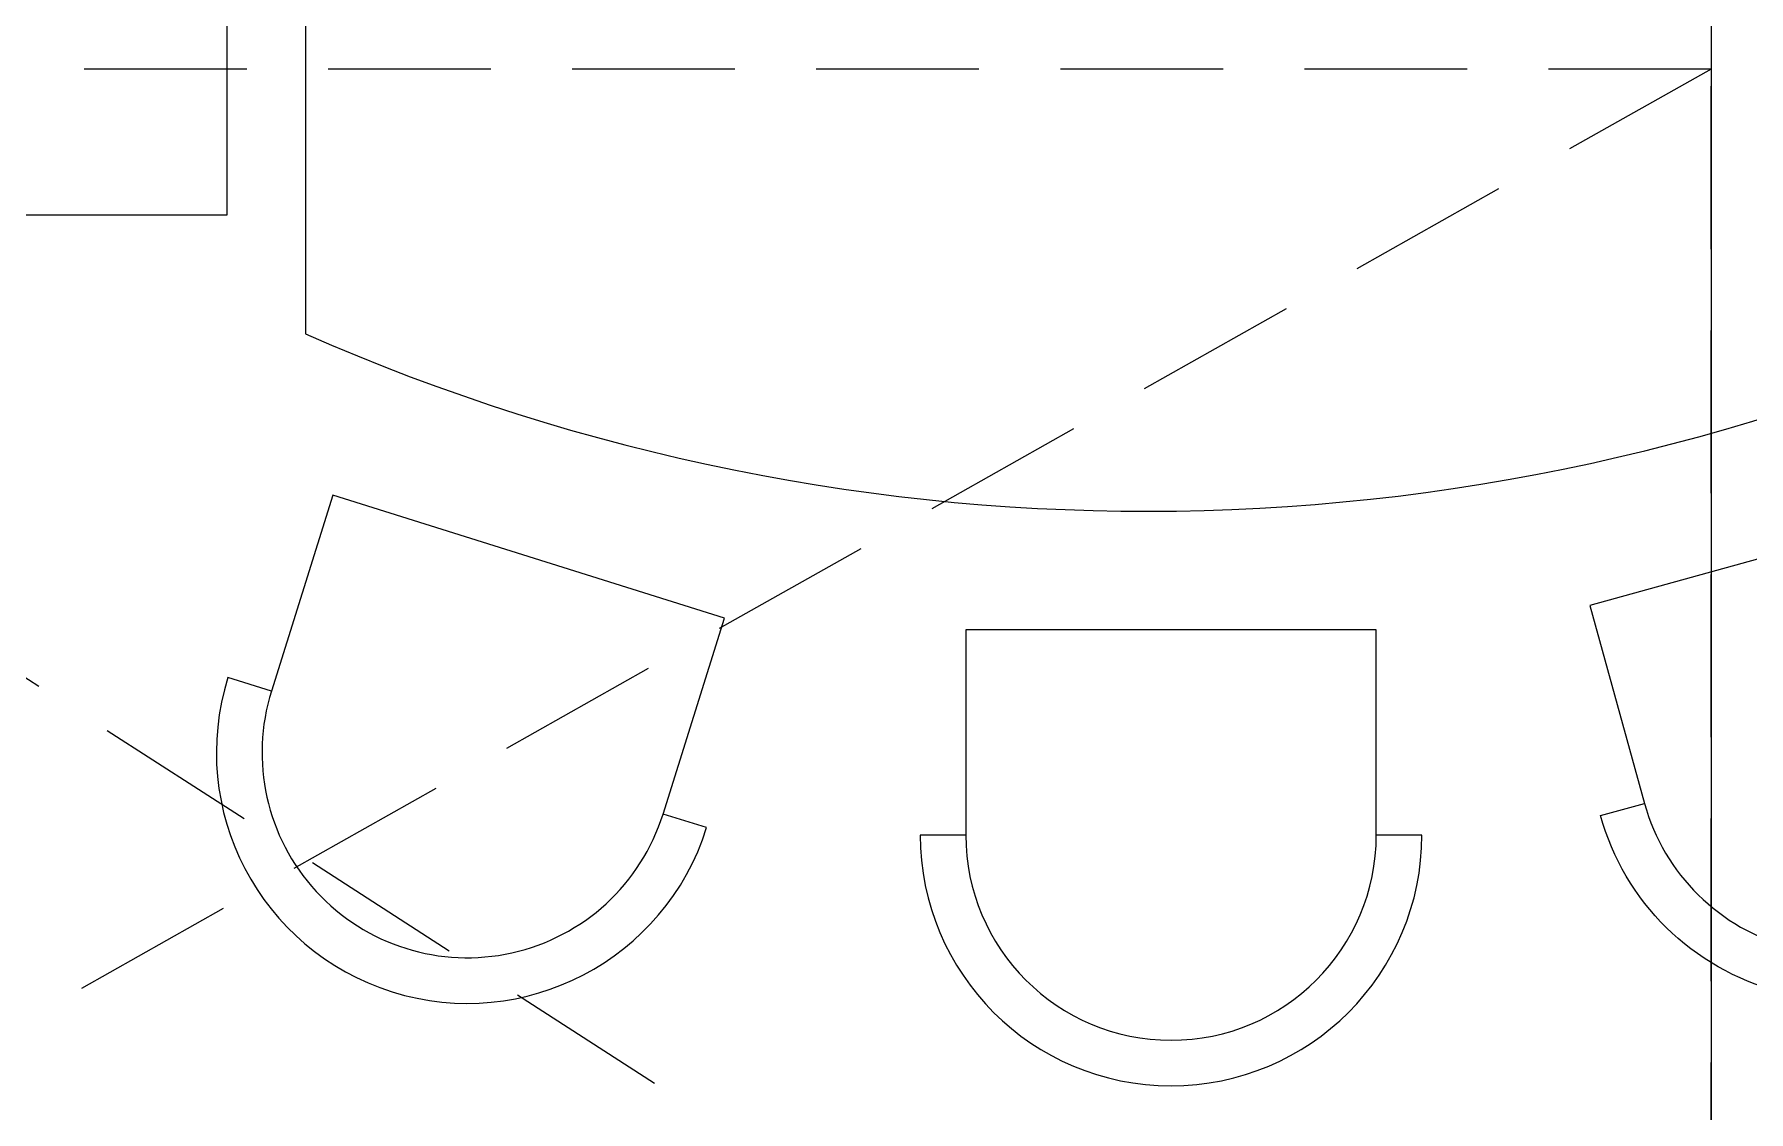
# Model space of a CAD drawing. Header units: inches. Extents: x 17146 to 31738, y -8920 to -2452.
# Drawn here: x 21354.5 to 21420.3, y -5298.5 to -5257.1 of the extents above; entities that cross this region are included whole.
import ezdxf

# ---------------------------------------------------------------- set-up
doc = ezdxf.new("R2010")
doc.units = ezdxf.units.IN
doc.header["$LTSCALE"] = 25
doc.header["$MEASUREMENT"] = 0
doc.linetypes.add('DASHED2', pattern=[0.375, 0.25, -0.125])
for name, color, linetype, lineweight in [('A_Grid Name', 216, 'Continuous', 5), ('Furniture', 125, 'Continuous', 20), ('Stairs', 134, 'Continuous', 25)]:
    doc.layers.add(name, color=color, linetype=linetype, lineweight=lineweight)

# ---------------------------------------------------------------- blocks, each defined once
blk = doc.blocks.new('8 Person Rec 02')
blk.add_line((297.8, 2221.1), (-316.2, 2221.1))
for points in [[(-200.3, 2498, -1), (200.3, 2498), (200.3, 2297.7), (-200.3, 2297.7)], [(-664.7, 2254.2, 1), (-784.7, 1872.1), (-593.6, 1812.1), (-473.6, 2194.2)], [(-805.2, 1176.3), (-605, 1176.3), (-605, 1576.8), (-805.2, 1576.8, 1)], [(-667.7, 528.7), (-474.7, 582), (-581.3, 968), (-774.3, 914.7, 1)]]:
    blk.add_lwpolyline(points, format="xyb", close=True)
for points in [[(-664.7, 2254.2), (-651.4, 2296.6, 1), (-798, 1829.6), (-784.7, 1872.1)], [(-805.2, 1576.8), (-805.2, 1621.3, 1), (-805.2, 1131.8), (-805.2, 1176.3)], [(-667.7, 528.7), (-655.9, 485.8, -1), (-786.2, 957.6), (-774.3, 914.7)]]:
    blk.add_lwpolyline(points, format="xyb")
blk.add_arc((1542.6, 1400.3), 2031.9, 156.1737, 205.4598)
blk = doc.blocks.new('BP')
at = {"layer": 'A_Grid Name'}
blk.add_line((339, 0), (339, -314.163), dxfattribs=at)

msp = doc.modelspace()

# ---------------------------------------------------------------- linework, layer by layer
at = {"layer": 'Stairs', "linetype": 'DASHED2'}
for p, q in [((21317.87, -5258.48), (21418.87, -5323.604)), ((21418.87, -5258.48), (21317.87, -5315.457))]:
    msp.add_line(p, q, dxfattribs=at)
msp.add_lwpolyline([(21418.87, -5321.643), (21418.87, -5258.48), (21317.87, -5258.48)], dxfattribs=at)

# ---------------------------------------------------------------- block references
at = {"layer": 'A_Grid Name'}
msp.add_blockref('BP', (21079.87, -5021.48), dxfattribs=at)
at = {"layer": 'Furniture', "xscale": 0.03937007874015748, "yscale": 0.03937007874015748, "zscale": 0.03937007874015748, "rotation": 89.99999999999997}
msp.add_blockref('8 Person Rec 02', (21452.317, -5256.202), dxfattribs=at)

doc.saveas('drawing.dxf')
